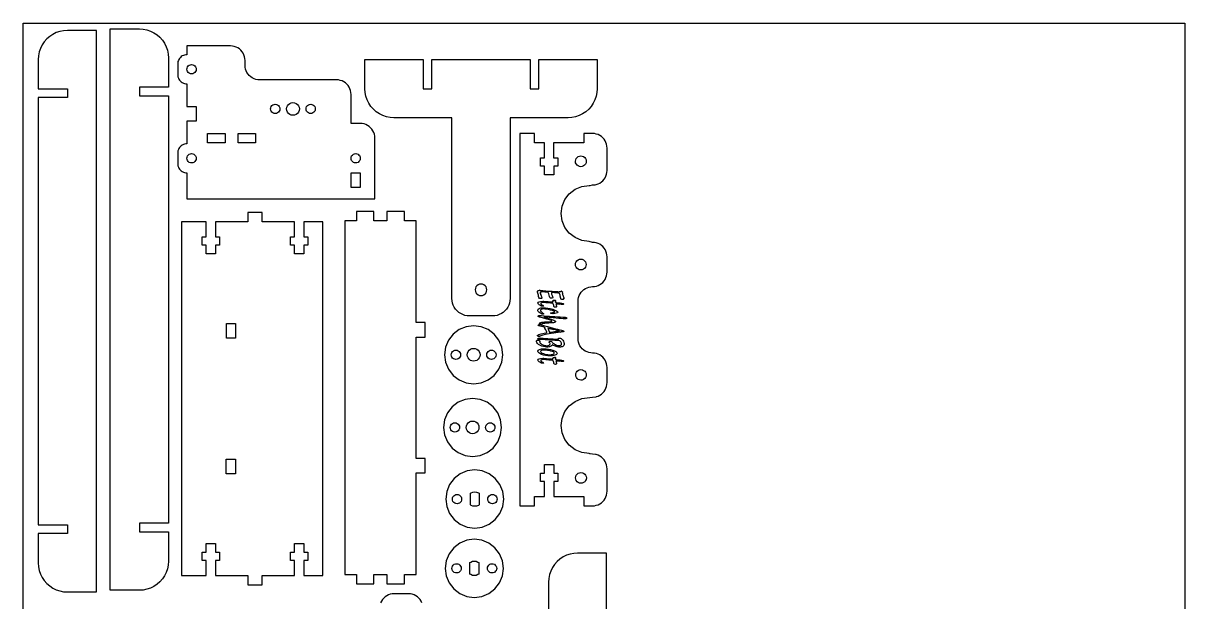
# Model space of a CAD drawing. Extents: x -1 to 112, y 200 to 313.
# Drawn here: x -0.6 to 112.3, y 256.5 to 312.7 of the extents above; entities that cross this region are included whole.
import ezdxf

# ---------------------------------------------------------------- set-up
doc = ezdxf.new("R2010")
doc.units = 0
doc.layers.get('0').update_dxf_attribs({"linetype": 'CONTINUOUS'})

msp = doc.modelspace()

# ---------------------------------------------------------------- linework, layer by layer
at = {"color": 7}
for points in [[(-0.580467, 312.650063), (112.308426, 312.650063), (112.308426, 199.761169), (-0.580467, 199.761169), (-0.580467, 312.650063)], [(49.574314, 286.712253), (49.631005, 286.715193), (49.637682, 286.715193)], [(49.672733, 286.518367), (49.671032, 286.505143)], [(49.686043, 286.408934), (49.732725, 286.267925)], [(49.786096, 286.565371), (49.767768, 286.565371)], [(50.756485, 286.506614), (50.754784, 286.4956)], [(50.901514, 285.596676), (50.886503, 285.673057)], [(51.153267, 285.723731), (51.153267, 285.57244)], [(51.666818, 285.878684), (51.666797, 285.87869)], [(51.710124, 286.617521), (51.726793, 286.617521)], [(51.810185, 286.486785), (51.810185, 286.483845)], [(51.820178, 286.5595), (51.820178, 286.55729)], [(51.96024, 285.946248), (51.961941, 285.935234)], [(49.420954, 284.796888), (49.420954, 284.796887)], [(51.548417, 285.360929), (51.198291, 285.403519)], [(50.016184, 284.116091), (50.016179, 284.113141)], [(50.976541, 282.90208), (50.404657, 283.035011)], [(50.576399, 282.632546), (50.576391, 282.632546)], [(51.711816, 282.677347), (51.641789, 282.667794)], [(51.901873, 282.677352), (51.901886, 282.677347)], [(50.879763, 281.417823), (50.879836, 281.417814)], [(49.432627, 280.802368), (49.432627, 280.802368)], [(50.077868, 280.904453), (50.077868, 280.904453)], [(50.901514, 280.059137), (50.886503, 280.135517)], [(51.153267, 280.186192), (51.153267, 280.034901)], [(51.548417, 279.82339), (51.198291, 279.86598)]]:
    msp.add_lwpolyline(points, close=True, dxfattribs=at)
for points in [[(6.529601, 311.950937), (3.707379, 311.950937), (3.339005, 311.926807), (2.976934, 311.854787), (2.627361, 311.736124), (2.296267, 311.57283), (1.989319, 311.367734), (1.711766, 311.124328), (1.468359, 310.846774), (1.263262, 310.539826), (1.099985, 310.208732), (0.981321, 309.85916), (0.909301, 309.497088), (0.885156, 309.128715), (0.885156, 306.278271), (3.707379, 306.278271), (3.707379, 305.431604), (0.885156, 305.431604), (0.885156, 263.944938), (3.707379, 263.944938), (3.707379, 263.098272), (0.885156, 263.098272), (0.885156, 260.247827), (0.9093, 259.879454), (0.981321, 259.517382), (1.099985, 259.167811), (1.263262, 258.836716), (1.468359, 258.529768), (1.711766, 258.252214), (1.989318, 258.008809), (2.296267, 257.803712), (2.627361, 257.640432), (2.976934, 257.521769), (3.339004, 257.449749), (3.707379, 257.425591), (6.529601, 257.425591), (6.529601, 311.950923)], [(7.882065, 312.11225), (10.704287, 312.11225), (11.072661, 312.08812), (11.434732, 312.0161), (11.784305, 311.897436), (12.115398, 311.73416), (12.422347, 311.529063), (12.6999, 311.285655), (12.943307, 311.008103), (13.148403, 310.701153), (13.311681, 310.370061), (13.430345, 310.020486), (13.502365, 309.658418), (13.526509, 309.290042), (13.526509, 306.439597), (10.704287, 306.439597), (10.704287, 305.592931), (13.526509, 305.592931), (13.526509, 264.106265), (10.704287, 264.106265), (10.704287, 263.259598), (13.526509, 263.259598), (13.526509, 260.409154), (13.502365, 260.04078), (13.430345, 259.678709), (13.311681, 259.329137), (13.148403, 258.998043), (12.943307, 258.691095), (12.6999, 258.413544), (12.422347, 258.170135), (12.115398, 257.965039), (11.784305, 257.801762), (11.434732, 257.683099), (11.072661, 257.611078), (10.704287, 257.58692), (7.882065, 257.58692), (7.882065, 312.112253)], [(15.33333, 295.583559), (33.593106, 295.583559), (33.593106, 301.510228), (33.581027, 301.694415), (33.545018, 301.875449), (33.485684, 302.050235), (33.404045, 302.215784), (33.301497, 302.369256), (33.179794, 302.508034), (33.041017, 302.629736), (32.887545, 302.732284), (32.721996, 302.813923), (32.54721, 302.873257), (32.366176, 302.909266), (32.181989, 302.921345), (31.278878, 302.921345), (31.278878, 305.743567), (31.266799, 305.927754), (31.23079, 306.108791), (31.171456, 306.283577), (31.089817, 306.449123), (30.987269, 306.602598), (30.865566, 306.741373), (30.726789, 306.863078), (30.573317, 306.965626), (30.407768, 307.047265), (30.232982, 307.106596), (30.051948, 307.142605), (29.867761, 307.154684), (22.388872, 307.154684), (22.204683, 307.166763), (22.023648, 307.202775), (21.848862, 307.262106), (21.683316, 307.343745), (21.529841, 307.446293), (21.391064, 307.567999), (21.269361, 307.706773), (21.166813, 307.860248), (21.085174, 308.025794), (21.025843, 308.20058), (20.989831, 308.381617), (20.977752, 308.565804), (20.977752, 309.03147), (20.965673, 309.215657), (20.929664, 309.396691), (20.87033, 309.57148), (20.788692, 309.737026), (20.686144, 309.890501), (20.564441, 310.029275), (20.425663, 310.150981), (20.272191, 310.253529), (20.106643, 310.335168), (19.931857, 310.394499), (19.750822, 310.430511), (19.566636, 310.44259), (15.333302, 310.44259), (15.333302, 309.595923), (15.215421, 309.58819), (15.09956, 309.565133), (14.987696, 309.52716), (14.881747, 309.474909), (14.783522, 309.409278), (14.694707, 309.331388), (14.616816, 309.242573), (14.551186, 309.144348), (14.498935, 309.038399), (14.460962, 308.926535), (14.437904, 308.810671), (14.430172, 308.692792), (14.430172, 307.676792), (14.437904, 307.558914), (14.460962, 307.44305), (14.498935, 307.331186), (14.551186, 307.225237), (14.616816, 307.127012), (14.694707, 307.038197), (14.783522, 306.960306), (14.881747, 306.894676), (14.987696, 306.842428), (15.09956, 306.804455), (15.215421, 306.781397), (15.333302, 306.773664), (15.333302, 304.572331), (16.236413, 304.572331), (16.236413, 303.147109), (15.333302, 303.147109), (15.333302, 300.945775), (15.215421, 300.938043), (15.09956, 300.914985), (14.987696, 300.877012), (14.881747, 300.824764), (14.783522, 300.759133), (14.694707, 300.681243), (14.616816, 300.592425), (14.551186, 300.494203), (14.498935, 300.388251), (14.460962, 300.27639), (14.437904, 300.160526), (14.430172, 300.042647), (14.430172, 299.026647), (14.437904, 298.908766), (14.460962, 298.792902), (14.498935, 298.681041), (14.551186, 298.575089), (14.616816, 298.476867), (14.694707, 298.388049), (14.783522, 298.310158), (14.881747, 298.244528), (14.987696, 298.19228), (15.09956, 298.154307), (15.215421, 298.131249), (15.333302, 298.123516), (15.333302, 295.583516)], [(15.393783, 308.410517), (15.465543, 308.504037), (15.559063, 308.575797), (15.66797, 308.620908), (15.784841, 308.636289), (15.901712, 308.620908), (16.010619, 308.575797), (16.104139, 308.504037), (16.175899, 308.410517), (16.22101, 308.30161), (16.236391, 308.184739), (16.22101, 308.067868), (16.175899, 307.958961), (16.104139, 307.865441), (16.010619, 307.79368), (15.901712, 307.74857), (15.784841, 307.733189), (15.66797, 307.74857), (15.559063, 307.79368), (15.465543, 307.865441), (15.393783, 307.958961), (15.348672, 308.067868), (15.333291, 308.184739), (15.348672, 308.30161), (15.393783, 308.410517)], [(48.682021, 309.115565), (48.682021, 306.293342), (49.528688, 306.293342), (49.528688, 309.115565), (55.201354, 309.115565), (55.201354, 306.293342), (55.177196, 305.924966), (55.105176, 305.562895), (54.986513, 305.213323), (54.823236, 304.882231), (54.618139, 304.575281), (54.374731, 304.297729), (54.09718, 304.054321), (53.790232, 303.849225), (53.459137, 303.685948), (53.109566, 303.567285), (52.747494, 303.495264), (52.379121, 303.471106), (46.734676, 303.471106), (46.734676, 285.916883), (46.720198, 285.695861), (46.676985, 285.478618), (46.605785, 285.268873), (46.507821, 285.07022), (46.384763, 284.88605), (46.238719, 284.719519), (46.072185, 284.573475), (45.888018, 284.450417), (45.689362, 284.352449), (45.479617, 284.28125), (45.262374, 284.238039), (45.041352, 284.223561), (42.783574, 284.223561), (42.562549, 284.238039), (42.345305, 284.28125), (42.135563, 284.352449), (41.936907, 284.450417), (41.752737, 284.573475), (41.586206, 284.719519), (41.440162, 284.88605), (41.317102, 285.07022), (41.219137, 285.268873), (41.147938, 285.478618), (41.104727, 285.695861), (41.090249, 285.916883), (41.090249, 303.471106), (35.445804, 303.471106), (35.077428, 303.495264), (34.71536, 303.567285), (34.365785, 303.685948), (34.034693, 303.849225), (33.727743, 304.054321), (33.450191, 304.297729), (33.206783, 304.575281), (33.001687, 304.882231), (32.83841, 305.213323), (32.719747, 305.562895), (32.647726, 305.924966), (32.623568, 306.293342), (32.623568, 309.115565), (38.296235, 309.115565), (38.296235, 306.293342), (39.142901, 306.293342), (39.142901, 309.115565), (48.682013, 309.115565)], [(26.165324, 304.013108), (26.073446, 303.893372), (25.944857, 303.794702), (25.79511, 303.732675), (25.634413, 303.711508), (25.473713, 303.732675), (25.323968, 303.794702), (25.195377, 303.893372), (25.103499, 304.013108), (25.096698, 304.021969), (25.034671, 304.171717), (25.013504, 304.332414), (25.034671, 304.493111), (25.096698, 304.642858), (25.195368, 304.77145), (25.32396, 304.870121), (25.473707, 304.932147), (25.634404, 304.953314), (25.795102, 304.932147), (25.944849, 304.870121), (26.073438, 304.77145), (26.172108, 304.642858), (26.234138, 304.493111), (26.255305, 304.332414), (26.234138, 304.171717), (26.172108, 304.021969), (26.165307, 304.013108)], [(23.59356, 304.013108), (23.5218, 304.106628), (23.476689, 304.215534), (23.461308, 304.332405), (23.476689, 304.449277), (23.5218, 304.558183), (23.59356, 304.651703), (23.68708, 304.723464), (23.795987, 304.768574), (23.912858, 304.783955), (24.029729, 304.768574), (24.138636, 304.723464), (24.232156, 304.651703), (24.303916, 304.558183), (24.349027, 304.449277), (24.364408, 304.332405), (24.349027, 304.215534), (24.303916, 304.106628), (24.232156, 304.013108), (24.138636, 303.941347), (24.029729, 303.896237), (23.912858, 303.880856), (23.795987, 303.896237), (23.68708, 303.941347), (23.59356, 304.013108)], [(27.675267, 304.651703), (27.747027, 304.558183), (27.792138, 304.449277), (27.807519, 304.332405), (27.792138, 304.215534), (27.747027, 304.106628), (27.675267, 304.013108), (27.581747, 303.941347), (27.47284, 303.896237), (27.355969, 303.880856), (27.239097, 303.896237), (27.13019, 303.941347), (27.036671, 304.013108), (26.96491, 304.106628), (26.9198, 304.215534), (26.904419, 304.332405), (26.9198, 304.449277), (26.96491, 304.558183), (27.036671, 304.651703), (27.13019, 304.723464), (27.239097, 304.768574), (27.355969, 304.783955), (27.47284, 304.768574), (27.581747, 304.723464), (27.675267, 304.651703)], [(19.030397, 301.053026), (17.337063, 301.053026), (17.337063, 301.956137), (19.030397, 301.956137), (19.030397, 301.053026)], [(21.99373, 301.053026), (20.300397, 301.053026), (20.300397, 301.956137), (21.99373, 301.956137), (21.99373, 301.053026)], [(54.742235, 291.373623), (54.409425, 291.470062), (53.708198, 291.562379), (53.054758, 291.833045), (52.493635, 292.263606), (52.063074, 292.824728), (51.792409, 293.478169), (51.700091, 294.179395), (51.792409, 294.880621), (52.063074, 295.534062), (52.493635, 296.095182), (53.054758, 296.525745), (53.708198, 296.796411), (54.409425, 296.888728), (54.531178, 296.888728), (54.751563, 296.943022), (54.935749, 296.955101), (54.990105, 296.96591), (55.116784, 296.991113), (55.291569, 297.050447), (55.457118, 297.132086), (55.610591, 297.234634), (55.749368, 297.356337), (55.87107, 297.495114), (55.973619, 297.648586), (56.055257, 297.814135), (56.114589, 297.988921), (56.1506, 298.169955), (56.162679, 298.354142), (56.162679, 300.53014), (56.1506, 300.714327), (56.114589, 300.895361), (56.055257, 301.070147), (55.973619, 301.235696), (55.87107, 301.389168), (55.749368, 301.527945), (55.610591, 301.649648), (55.457118, 301.752196), (55.291569, 301.833837), (55.116784, 301.893169), (54.935749, 301.929178), (54.751563, 301.941257), (53.904896, 301.941257), (53.904896, 301.038146), (50.941563, 301.038146), (50.941563, 299.57059), (51.393118, 299.57059), (51.393118, 298.780368), (50.998007, 298.780368), (50.998007, 297.933701), (50.094896, 297.933701), (50.094896, 298.780368), (49.699785, 298.780368), (49.699785, 299.57059), (50.094896, 299.57059), (50.094896, 301.038146), (49.107118, 301.038146), (49.107118, 301.941257), (47.696007, 301.941257), (47.696007, 265.791019), (49.107118, 265.791019), (49.107118, 266.69413), (50.094896, 266.69413), (50.094896, 268.161685), (49.699785, 268.161685), (49.699785, 268.951908), (50.094896, 268.951908), (50.094896, 269.798574), (50.998007, 269.798574), (50.998007, 268.951908), (51.393118, 268.951908), (51.393118, 268.161685), (50.998007, 268.161685), (50.998007, 266.69413), (53.904896, 266.69413), (53.904896, 265.791019), (54.751563, 265.791019), (54.935749, 265.803098), (55.116784, 265.839109), (55.291569, 265.898441), (55.457118, 265.980079), (55.610591, 266.082628), (55.749368, 266.204333), (55.87107, 266.343107), (55.973619, 266.496583), (56.055257, 266.662129), (56.114589, 266.836914), (56.1506, 267.017952), (56.162679, 267.202138), (56.162679, 269.395448), (56.1506, 269.579635), (56.114589, 269.760672), (56.055257, 269.935458), (55.973619, 270.101004), (55.87107, 270.254479), (55.749368, 270.393253), (55.610591, 270.514959), (55.457118, 270.617507), (55.291569, 270.699145), (55.116784, 270.758477), (55.051932, 270.771374), (54.751563, 270.806556), (54.522342, 270.833396), (54.487389, 270.837488), (54.43141, 270.859755), (54.409425, 270.870395), (53.708198, 270.962713), (53.054758, 271.233378), (52.493635, 271.663942), (52.063074, 272.225062), (51.792409, 272.878502), (51.700091, 273.579728), (51.792409, 274.280955), (52.063074, 274.934395), (52.493635, 275.495518), (53.054758, 275.926082), (53.708198, 276.196744), (54.751563, 276.339091), (55.116784, 276.387176), (55.13843, 276.395671), (55.291581, 276.446516), (55.45713, 276.528155), (55.610602, 276.630703), (55.749379, 276.752406), (55.871082, 276.891183), (55.97363, 277.044655), (56.055268, 277.210201), (56.1146, 277.384987), (56.150612, 277.566021), (56.162691, 277.750208), (56.162691, 279.217763), (56.150668, 279.401318), (56.114781, 279.581729), (56.055652, 279.755913), (55.974296, 279.920889), (55.872101, 280.073837), (55.750816, 280.212134), (55.612518, 280.333419), (55.459574, 280.435614), (55.294595, 280.516971), (55.120413, 280.576099), (54.94, 280.611984), (54.756448, 280.624006), (54.571626, 280.636114), (54.389968, 280.672249), (54.214578, 280.731787), (54.048462, 280.813705), (53.894459, 280.916606), (53.755205, 281.038729), (53.633082, 281.177983), (53.530181, 281.331986), (53.44826, 281.498105), (53.388723, 281.673492), (53.35259, 281.855153), (53.340483, 282.039974), (53.350078, 283.514018), (53.350214, 285.667726), (53.362293, 285.851913), (53.398301, 286.032947), (53.457633, 286.207733), (53.539274, 286.373282), (53.641823, 286.526754), (53.763525, 286.665531), (53.902302, 286.787234), (54.055775, 286.889782), (54.221324, 286.971421), (54.396109, 287.030755), (54.577144, 287.066764), (54.756471, 287.078843), (54.940022, 287.090866), (55.120436, 287.126753), (55.29462, 287.185879), (55.459596, 287.267238), (55.612541, 287.369433), (55.750841, 287.490715), (55.872123, 287.629016), (55.974319, 287.78196), (56.055678, 287.946936), (56.114803, 288.121121), (56.150691, 288.301534), (56.162713, 288.485086), (56.162713, 289.962569), (56.150634, 290.146648), (56.114645, 290.327578), (56.055347, 290.502265), (55.973757, 290.667715), (55.871268, 290.8211), (55.749636, 290.959795), (55.610941, 291.08143), (55.457553, 291.183919), (55.292103, 291.26551), (55.117419, 291.324808), (54.936486, 291.360796), (54.752407, 291.374428), (54.742275, 291.373581)], [(16.236397, 299.534627), (16.221015, 299.417756), (16.175905, 299.30885), (16.104144, 299.21533), (16.010624, 299.143569), (15.901718, 299.098459), (15.784847, 299.083078), (15.667976, 299.098459), (15.559069, 299.143569), (15.465549, 299.21533), (15.393788, 299.30885), (15.348678, 299.417756), (15.333297, 299.534627), (15.348678, 299.651498), (15.393788, 299.760405), (15.465549, 299.853925), (15.559069, 299.925686), (15.667976, 299.970796), (15.784847, 299.986178), (15.901718, 299.970796), (16.010624, 299.925686), (16.104144, 299.853925), (16.175905, 299.760405), (16.221015, 299.651498), (16.236397, 299.534627)], [(32.166566, 299.651498), (32.181947, 299.534627), (32.166566, 299.417756), (32.121455, 299.30885), (32.049695, 299.21533), (31.956175, 299.143569), (31.847268, 299.098459), (31.730397, 299.083078), (31.613526, 299.098459), (31.504619, 299.143569), (31.411099, 299.21533), (31.339338, 299.30885), (31.294228, 299.417756), (31.278847, 299.534627), (31.294228, 299.651498), (31.339338, 299.760405), (31.411099, 299.853925), (31.504619, 299.925686), (31.613526, 299.970796), (31.730397, 299.986178), (31.847268, 299.970796), (31.956175, 299.925686), (32.049695, 299.853925), (32.121455, 299.760405), (32.166566, 299.651498)], [(53.613022, 298.721279), (53.477894, 298.739595), (53.35211, 298.792252), (53.244239, 298.875672), (53.161636, 298.984166), (53.109927, 299.110342), (53.092627, 299.245606), (53.110943, 299.380731), (53.1636, 299.506517), (53.247019, 299.614388), (53.355514, 299.696992), (53.48169, 299.748701), (53.61695, 299.766001), (53.752078, 299.747685), (53.877865, 299.695028), (53.985733, 299.611608), (54.068337, 299.503114), (54.120045, 299.376935), (54.137346, 299.241674), (54.119029, 299.106546), (54.066372, 298.980763), (53.982953, 298.872892), (53.874458, 298.790288), (53.74828, 298.738579), (53.613019, 298.721279)], [(32.181947, 298.123516), (32.181947, 296.712405), (31.278836, 296.712405), (31.278836, 298.123516), (32.181947, 298.123516)], [(28.52396, 259.022003), (28.52396, 293.368447), (26.698458, 293.368447), (26.698243, 291.90224), (27.093354, 291.902238), (27.093354, 291.112097), (26.698127, 291.112097), (26.698127, 290.26549), (25.794892, 290.265639), (25.795016, 291.112094), (25.399905, 291.112097), (25.400021, 291.902449), (25.795132, 291.902384), (25.795366, 293.368438), (22.653736, 293.368447), (22.653736, 294.271558), (21.251588, 294.271558), (21.251588, 293.368447), (18.109939, 293.368455), (18.109721, 291.902249), (18.504832, 291.902246), (18.504832, 291.112106), (18.109606, 291.112108), (18.109606, 290.265498), (17.20637, 290.265651), (17.206495, 291.112103), (16.811383, 291.112108), (16.811499, 291.902458), (17.20661, 291.902396), (17.206847, 293.368447), (14.807958, 293.368447), (14.807958, 259.022003), (17.206847, 259.022003), (17.20661, 260.488057), (16.811499, 260.487993), (16.811383, 261.278345), (17.206495, 261.27835), (17.20637, 262.124802), (18.109606, 262.124952), (18.109606, 261.278345), (18.504832, 261.278345), (18.504832, 260.488207), (18.109721, 260.488201), (18.109939, 259.022003), (21.251588, 259.022003), (21.251588, 258.118892), (22.653736, 258.118892), (22.653736, 259.022003), (25.795366, 259.022003), (25.795132, 260.488066), (25.400021, 260.488001), (25.399905, 261.278353), (25.795016, 261.278359), (25.794892, 262.124811), (26.698127, 262.12496), (26.698127, 261.278353), (27.093354, 261.278353), (27.093354, 260.488216), (26.698243, 260.48821), (26.698458, 259.022003), (28.52396, 259.022003)], [(37.594357, 259.105736), (37.594357, 268.983514), (38.497468, 268.983514), (38.497468, 270.394625), (37.594357, 270.394625), (37.594357, 282.163291), (38.497468, 282.163291), (38.497468, 283.574403), (37.594357, 283.574403), (37.594357, 293.452179), (36.465468, 293.452179), (36.465468, 294.355291), (34.772134, 294.355291), (34.772134, 293.452179), (33.502134, 293.452179), (33.502134, 294.355291), (31.808801, 294.355291), (31.808801, 293.452179), (30.679912, 293.452179), (30.679912, 259.105736), (31.808801, 259.105736), (31.808801, 258.202625), (33.502134, 258.202625), (33.502134, 259.105736), (34.772134, 259.105736), (34.772134, 258.202625), (36.465468, 258.202625), (36.465468, 259.105736), (37.594357, 259.105736)], [(53.339029, 288.769382), (53.231161, 288.852802), (53.148557, 288.961296), (53.096849, 289.087475), (53.079548, 289.222736), (53.097865, 289.357863), (53.150522, 289.483646), (53.233941, 289.591517), (53.342436, 289.674121), (53.468614, 289.72583), (53.603875, 289.74313), (53.739003, 289.724814), (53.864787, 289.672157), (53.972658, 289.588737), (54.055261, 289.480243), (54.10697, 289.354064), (54.12427, 289.218804), (54.105954, 289.083676), (54.053297, 288.957893), (53.96988, 288.850022), (53.861383, 288.767418), (53.735207, 288.715709), (53.599946, 288.698409), (53.464818, 288.716725), (53.339032, 288.769382)], [(43.367243, 286.909654), (43.348024, 286.763564), (43.367243, 286.617477), (43.423634, 286.481342), (43.513333, 286.364443), (43.630235, 286.274741), (43.766367, 286.218353), (43.912457, 286.199134), (44.058544, 286.218353), (44.194679, 286.274741), (44.311578, 286.364443), (44.40128, 286.481342), (44.457668, 286.617477), (44.476887, 286.763564), (44.457668, 286.909654), (44.40128, 287.045786), (44.311578, 287.162688), (44.194679, 287.252387), (44.058544, 287.308775), (43.912457, 287.328023), (43.766367, 287.308775), (43.630235, 287.252387), (43.513333, 287.162688), (43.423634, 287.045786), (43.367243, 286.909654)], [(19.185174, 283.490676), (20.057292, 283.490676), (20.057292, 282.079562), (19.185174, 282.079562), (19.185174, 283.490676)], [(40.751218, 279.043212), (41.199723, 278.458713), (41.784225, 278.010208), (42.464891, 277.728268), (43.195336, 277.632101), (43.925781, 277.728268), (44.606447, 278.010208), (45.190946, 278.458713), (45.639451, 279.043212), (45.921394, 279.723878), (46.017558, 280.454323), (45.921394, 281.184768), (45.639451, 281.865434), (45.190946, 282.449936), (44.606447, 282.898441), (43.925781, 283.180381), (43.195336, 283.276545), (42.464891, 283.180381), (41.784225, 282.898441), (41.199723, 282.449936), (40.751218, 281.865434), (40.469278, 281.184768), (40.373114, 280.454323), (40.469278, 279.723878), (40.751218, 279.043212)], [(41.864839, 280.680101), (41.909949, 280.571194), (41.92533, 280.454323), (41.909949, 280.337452), (41.864839, 280.228545), (41.793078, 280.135025), (41.699558, 280.063265), (41.590651, 280.018154), (41.47378, 280.002773), (41.356909, 280.018154), (41.248003, 280.063265), (41.154483, 280.135025), (41.082722, 280.228545), (41.037612, 280.337452), (41.02223, 280.454323), (41.037612, 280.571194), (41.082722, 280.680101), (41.154483, 280.773621), (41.248003, 280.845381), (41.356909, 280.890492), (41.47378, 280.905873), (41.590651, 280.890492), (41.699558, 280.845381), (41.793078, 280.773621), (41.864839, 280.680101)], [(43.195336, 281.075212), (43.356033, 281.054045), (43.50578, 280.992018), (43.634369, 280.893348), (43.73304, 280.764756), (43.795067, 280.615012), (43.816233, 280.454312), (43.795067, 280.293614), (43.73304, 280.143867), (43.634369, 280.015278), (43.50578, 279.916608), (43.356033, 279.854581), (43.195336, 279.833414), (43.034639, 279.854581), (42.884892, 279.916608), (42.7563, 280.015278), (42.657629, 280.143867), (42.595602, 280.293614), (42.574436, 280.454312), (42.595602, 280.615012), (42.657629, 280.764756), (42.7563, 280.893348), (42.884892, 280.992018), (43.034639, 281.054045), (43.195336, 281.075212)], [(45.033763, 280.018154), (44.916892, 280.002773), (44.80002, 280.018154), (44.691114, 280.063265), (44.597594, 280.135025), (44.525833, 280.228545), (44.480723, 280.337452), (44.465342, 280.454323), (44.480723, 280.571194), (44.525833, 280.680101), (44.597594, 280.773621), (44.691114, 280.845381), (44.80002, 280.890492), (44.916892, 280.905873), (45.033763, 280.890492), (45.142669, 280.845381), (45.236189, 280.773621), (45.30795, 280.680101), (45.35306, 280.571194), (45.368441, 280.454323), (45.35306, 280.337452), (45.30795, 280.228545), (45.236189, 280.135025), (45.142669, 280.063265), (45.033763, 280.018154)], [(53.367858, 278.059385), (53.262189, 278.141103), (53.181267, 278.247385), (53.130614, 278.37099), (53.11368, 278.503493), (53.131601, 278.635866), (53.183186, 278.759087), (53.264903, 278.864757), (53.371186, 278.945679), (53.494793, 278.996332), (53.627297, 279.013265), (53.759667, 278.995344), (53.882888, 278.94376), (53.988558, 278.862042), (54.06948, 278.75576), (54.120133, 278.632152), (54.137066, 278.499649), (54.119145, 278.367278), (54.06756, 278.244057), (53.985843, 278.138385), (53.879561, 278.057466), (53.755956, 278.006813), (53.623453, 277.989879), (53.491079, 278.007829), (53.367858, 278.059413)], [(40.646564, 271.986939), (41.095069, 271.40244), (41.679571, 270.953936), (42.360238, 270.671996), (43.090682, 270.575828), (43.821127, 270.671996), (44.501793, 270.953936), (45.086293, 271.40244), (45.534797, 271.986939), (45.81674, 272.667606), (45.912905, 273.398051), (45.81674, 274.128495), (45.534797, 274.809162), (45.086293, 275.393664), (44.501793, 275.842168), (43.821127, 276.124108), (43.090682, 276.220273), (42.360238, 276.124108), (41.679571, 275.842168), (41.095069, 275.393664), (40.646564, 274.809162), (40.364624, 274.128495), (40.26846, 273.398051), (40.364624, 272.667606), (40.646564, 271.986939)], [(41.760185, 273.623828), (41.805296, 273.514922), (41.820677, 273.398051), (41.805296, 273.28118), (41.760185, 273.172273), (41.688425, 273.078753), (41.594905, 273.006992), (41.485998, 272.961882), (41.369127, 272.946501), (41.252256, 272.961882), (41.143349, 273.006992), (41.049829, 273.078753), (40.978068, 273.172273), (40.932958, 273.28118), (40.917577, 273.398051), (40.932958, 273.514922), (40.978068, 273.623828), (41.049829, 273.717348), (41.143349, 273.789109), (41.252256, 273.834219), (41.369127, 273.8496), (41.485998, 273.834219), (41.594905, 273.789109), (41.688425, 273.717348), (41.760185, 273.623828)], [(43.090682, 274.018939), (43.25138, 273.997773), (43.401127, 273.935746), (43.529716, 273.837075), (43.628386, 273.708484), (43.690413, 273.558739), (43.71158, 273.398039), (43.690413, 273.237342), (43.628386, 273.087595), (43.529716, 272.959006), (43.401127, 272.860335), (43.25138, 272.798309), (43.090682, 272.777142), (42.929985, 272.798309), (42.780238, 272.860335), (42.651646, 272.959006), (42.552976, 273.087595), (42.490949, 273.237342), (42.469782, 273.398039), (42.490949, 273.558739), (42.552976, 273.708484), (42.651646, 273.837075), (42.780238, 273.935746), (42.929985, 273.997773), (43.090682, 274.018939)], [(44.929109, 272.961882), (44.812238, 272.946501), (44.695367, 272.961882), (44.58646, 273.006992), (44.49294, 273.078753), (44.421179, 273.172273), (44.376069, 273.28118), (44.360688, 273.398051), (44.376069, 273.514922), (44.421179, 273.623828), (44.49294, 273.717348), (44.58646, 273.789109), (44.695367, 273.834219), (44.812238, 273.8496), (44.929109, 273.834219), (45.038016, 273.789109), (45.131536, 273.717348), (45.203296, 273.623828), (45.248407, 273.514922), (45.263788, 273.398051), (45.248407, 273.28118), (45.203296, 273.172273), (45.131536, 273.078753), (45.038016, 273.006992), (44.929109, 272.961882)], [(19.154181, 270.310889), (20.057292, 270.310889), (20.057292, 268.899775), (19.154181, 268.899775), (19.154181, 270.310889)], [(40.856275, 265.035307), (41.30478, 264.450805), (41.889282, 264.002303), (42.569948, 263.72036), (43.300393, 263.624195), (44.030838, 263.72036), (44.711504, 264.002303), (45.296003, 264.450805), (45.744508, 265.035307), (46.026448, 265.715973), (46.122615, 266.446418), (46.026448, 267.176862), (45.744508, 267.857529), (45.296003, 268.442031), (44.711504, 268.890533), (44.030838, 269.172476), (43.300393, 269.26864), (42.569948, 269.172476), (41.889282, 268.890533), (41.30478, 268.442031), (40.856275, 267.857529), (40.574335, 267.176862), (40.478171, 266.446418), (40.574335, 265.715973), (40.856275, 265.035307)], [(53.120584, 268.632748), (53.173241, 268.758535), (53.25666, 268.866403), (53.365154, 268.949006), (53.491333, 269.000718), (53.626594, 269.018018), (53.761722, 268.999702), (53.887505, 268.947045), (53.995376, 268.863626), (54.07798, 268.755131), (54.129689, 268.628952), (54.146989, 268.493692), (54.128673, 268.358564), (54.076016, 268.23278), (53.992599, 268.124909), (53.884105, 268.042305), (53.757926, 267.990597), (53.622665, 267.973296), (53.487537, 267.991613), (53.361754, 268.04427), (53.253883, 268.127689), (53.171279, 268.236184), (53.11957, 268.362359), (53.10227, 268.497623), (53.120586, 268.632748)], [(41.969896, 266.672195), (42.015006, 266.563289), (42.030388, 266.446418), (42.015006, 266.329547), (41.969896, 266.22064), (41.898135, 266.12712), (41.804615, 266.055359), (41.695709, 266.010249), (41.578838, 265.994868), (41.461967, 266.010249), (41.35306, 266.055359), (41.25954, 266.12712), (41.187779, 266.22064), (41.142669, 266.329547), (41.127288, 266.446418), (41.142669, 266.563289), (41.187779, 266.672195), (41.25954, 266.765715), (41.35306, 266.837476), (41.461967, 266.882586), (41.578838, 266.897968), (41.695709, 266.882586), (41.804615, 266.837476), (41.898135, 266.765715), (41.969896, 266.672195)], [(43.653171, 267.057446), (43.723727, 267.003307), (43.723727, 265.889528), (43.653171, 265.83539), (43.483002, 265.764905), (43.300393, 265.740859), (43.117781, 265.764905), (42.947615, 265.83539), (42.87706, 265.889528), (42.87706, 266.446418), (42.87706, 267.003307), (42.947615, 267.057446), (43.117781, 267.127931), (43.300393, 267.151976), (43.483002, 267.127931), (43.653171, 267.057446)], [(45.13882, 266.010249), (45.021949, 265.994868), (44.905078, 266.010249), (44.796171, 266.055359), (44.702648, 266.12712), (44.630888, 266.22064), (44.585777, 266.329547), (44.570396, 266.446418), (44.585777, 266.563289), (44.630888, 266.672195), (44.702648, 266.765715), (44.796171, 266.837476), (44.905078, 266.882586), (45.021949, 266.897968), (45.13882, 266.882586), (45.247727, 266.837476), (45.341246, 266.765715), (45.413007, 266.672195), (45.458118, 266.563289), (45.473499, 266.446418), (45.458118, 266.329547), (45.413007, 266.22064), (45.341246, 266.12712), (45.247727, 266.055359), (45.13882, 266.010249)], [(40.816067, 258.305879), (41.264572, 257.721377), (41.849071, 257.272875), (42.529737, 256.990932), (43.260182, 256.894767), (43.990627, 256.990932), (44.671296, 257.272875), (45.255798, 257.721377), (45.704303, 258.305879), (45.986243, 258.986545), (46.082407, 259.71699), (45.986243, 260.447434), (45.704303, 261.128101), (45.255798, 261.712603), (44.671296, 262.161107), (43.990627, 262.443047), (43.260182, 262.539212), (42.529737, 262.443047), (41.849071, 262.161107), (41.264572, 261.712603), (40.816067, 261.128101), (40.534127, 260.447434), (40.43796, 259.71699), (40.534127, 258.986545), (40.816067, 258.305879)], [(56.115314, 255.5263), (56.115314, 261.198967), (53.293092, 261.198967), (52.924718, 261.174809), (52.562647, 261.102788), (52.213073, 260.984125), (51.881981, 260.820848), (51.57503, 260.615749), (51.297479, 260.372344), (51.054071, 260.094792), (50.848974, 259.787842), (50.685697, 259.45675), (50.567034, 259.107175), (50.495014, 258.745104), (50.470856, 258.37673), (50.470856, 252.732286)], [(41.929685, 259.942767), (41.974795, 259.833861), (41.990177, 259.71699), (41.974795, 259.600119), (41.929685, 259.491212), (41.857924, 259.397692), (41.764404, 259.325931), (41.655498, 259.280821), (41.538627, 259.26544), (41.421756, 259.280821), (41.312849, 259.325931), (41.219329, 259.397692), (41.147568, 259.491212), (41.102458, 259.600119), (41.087077, 259.71699), (41.102458, 259.833861), (41.147568, 259.942767), (41.219329, 260.036287), (41.312849, 260.108048), (41.421756, 260.153158), (41.538627, 260.16854), (41.655498, 260.153158), (41.764404, 260.108048), (41.857924, 260.036287), (41.929685, 259.942767)], [(43.61296, 260.328021), (43.683515, 260.273882), (43.683515, 259.1601), (43.61296, 259.105962), (43.442794, 259.035477), (43.260182, 259.011431), (43.077573, 259.035477), (42.907404, 259.105962), (42.836849, 259.1601), (42.836849, 259.71699), (42.836849, 260.273882), (42.907404, 260.328021), (43.077573, 260.398506), (43.260182, 260.422551), (43.442794, 260.398506), (43.61296, 260.328021)], [(45.098612, 259.280821), (44.981741, 259.26544), (44.864869, 259.280821), (44.755963, 259.325931), (44.662443, 259.397692), (44.590682, 259.491212), (44.545569, 259.600119), (44.530188, 259.71699), (44.545569, 259.833861), (44.590682, 259.942767), (44.662443, 260.036287), (44.755963, 260.108048), (44.864869, 260.153158), (44.981741, 260.16854), (45.098612, 260.153158), (45.207518, 260.108048), (45.301038, 260.036287), (45.372799, 259.942767), (45.417909, 259.833861), (45.43329, 259.71699), (45.417909, 259.600119), (45.372799, 259.491212), (45.301038, 259.397692), (45.207518, 259.325931), (45.098612, 259.280821)], [(38.171433, 256.37674), (38.089795, 256.542286), (37.987247, 256.695761), (37.865541, 256.834538), (37.726767, 256.956241), (37.573291, 257.058789), (37.407746, 257.140428), (37.232957, 257.199759), (37.051923, 257.235771), (36.867736, 257.24785), (35.456625, 257.24785), (35.272438, 257.235771), (35.091401, 257.199759), (34.916615, 257.140428), (34.751069, 257.058789), (34.597594, 256.956241), (34.45882, 256.834538), (34.337114, 256.695761), (34.234566, 256.542286), (34.152927, 256.37674)]]:
    msp.add_lwpolyline(points, dxfattribs=at)
for points in [[(49.392596, 286.578589), (49.3926, 286.635874), (49.402886, 286.671738), (49.423425, 286.686181)], [(49.429293, 286.434642), (49.404842, 286.507595), (49.392638, 286.555576), (49.392596, 286.578589)], [(49.423425, 286.686181), (49.444006, 286.700623), (49.494285, 286.709316), (49.574314, 286.712253)], [(49.507659, 286.115903), (49.502088, 286.18396), (49.475979, 286.290207), (49.429293, 286.434642)], [(49.439303, 285.474028), (49.439303, 285.592514), (49.597697, 285.651758), (49.914481, 285.651758)], [(49.591021, 285.92275), (49.541005, 285.972692), (49.513217, 286.037076), (49.507659, 286.115903)], [(49.676054, 285.909526), (49.634935, 285.909528), (49.606584, 285.913928), (49.591021, 285.92275)], [(49.637682, 286.715193), (49.655456, 286.715193), (49.691592, 286.710792), (49.746056, 286.701969)], [(49.671032, 286.505143), (49.667631, 286.478214), (49.672733, 286.446145), (49.686043, 286.408934)], [(49.767768, 286.565371), (49.71219, 286.562917), (49.680515, 286.547258), (49.672733, 286.518367)], [(49.800268, 285.934864), (49.774159, 285.917968), (49.732742, 285.909528), (49.676054, 285.909526)], [(49.732725, 286.267925), (49.749394, 286.215536), (49.768827, 286.162414), (49.791079, 286.108555)], [(49.746056, 286.701969), (49.824974, 286.689738), (49.97503, 286.675409), (50.196226, 286.659006)], [(50.116219, 286.547745), (49.943933, 286.559489), (49.833891, 286.565371), (49.786096, 286.565371)], [(49.791079, 286.108555), (49.823312, 286.041478), (49.839432, 285.998882), (49.839432, 285.980765)], [(49.839432, 285.980765), (49.839432, 285.967054), (49.826378, 285.951757), (49.800268, 285.934864)], [(49.914481, 285.651758), (50.02897, 285.651758), (50.206257, 285.639526), (50.446347, 285.615036)], [(50.422168, 286.514329), (50.390489, 286.524856), (50.288506, 286.535995), (50.116219, 286.547745)], [(50.196226, 286.659006), (50.417418, 286.642598), (50.592486, 286.631955), (50.721424, 286.627059)], [(50.529709, 286.260586), (50.489695, 286.419221), (50.453848, 286.503802), (50.422168, 286.514329)], [(50.446347, 285.615036), (50.685327, 285.591045), (50.828714, 285.57905), (50.87651, 285.57905)], [(50.608904, 286.00464), (50.588323, 286.045524), (50.561942, 286.130839), (50.529709, 286.260586)], [(50.77647, 285.943315), (50.685322, 285.943317), (50.629468, 285.963758), (50.608904, 286.00464)], [(50.721424, 286.627059), (50.765882, 286.624605), (50.819793, 286.62069), (50.883148, 286.615315)], [(50.754784, 286.4956), (50.751382, 286.472589), (50.758611, 286.426077), (50.77647, 286.356061)], [(51.193316, 286.470626), (50.974343, 286.494619), (50.828736, 286.506614), (50.756485, 286.506614)], [(50.77647, 286.356061), (50.794245, 286.286047), (50.81202, 286.233658), (50.82982, 286.198894)], [(50.888179, 286.035119), (50.888174, 285.973917), (50.850928, 285.943317), (50.77647, 285.943315)], [(50.82982, 286.198894), (50.868728, 286.127411), (50.888174, 286.07282), (50.888179, 286.035119)], [(50.883148, 286.615315), (51.148802, 286.593772), (51.358883, 286.583), (51.513387, 286.583)], [(50.886503, 285.673057), (50.886499, 285.735726), (50.943186, 285.767061), (51.056566, 285.767061)], [(51.056566, 285.767061), (51.121031, 285.767061), (51.153267, 285.75262), (51.153267, 285.723731)], [(51.395062, 286.455211), (51.333922, 286.457664), (51.266676, 286.462797), (51.193316, 286.470626)], [(51.553452, 286.41445), (51.527895, 286.438686), (51.475086, 286.452274), (51.395062, 286.455211)], [(51.513387, 286.583), (51.521168, 286.583), (51.541707, 286.587889), (51.575075, 286.597685)], [(51.596804, 286.237822), (51.593402, 286.33134), (51.579029, 286.390215), (51.553452, 286.41445)], [(51.575075, 286.597685), (51.581751, 286.600139), (51.587321, 286.601843), (51.591744, 286.602817)], [(51.591744, 286.602817), (51.6173, 286.606245), (51.638426, 286.609429), (51.655103, 286.61237)], [(51.611815, 286.112972), (51.602927, 286.134025), (51.59791, 286.175641), (51.596804, 286.237822)], [(51.625167, 286.066703), (51.623041, 286.080901), (51.618491, 286.096325), (51.611815, 286.112972)], [(51.651829, 285.996198), (51.637371, 286.022638), (51.628484, 286.04614), (51.625167, 286.066703)], [(51.668498, 285.918716), (51.670624, 285.943933), (51.665096, 285.969759), (51.651829, 285.996198)], [(51.655103, 286.61237), (51.670667, 286.615798), (51.688994, 286.617521), (51.710124, 286.617521)], [(51.666797, 285.87869), (51.665521, 285.880188), (51.666372, 285.893506), (51.668498, 285.918716)], [(51.713504, 285.848574), (51.684589, 285.861311), (51.669042, 285.871342), (51.666818, 285.878684)], [(51.803538, 285.829478), (51.772412, 285.82948), (51.742403, 285.835847), (51.713504, 285.848574)], [(51.726793, 286.617521), (51.751244, 286.617521), (51.772918, 286.610909), (51.791815, 286.597691)], [(51.791815, 286.597691), (51.810695, 286.584467), (51.820135, 286.571741), (51.820178, 286.5595)], [(51.936087, 285.856286), (51.913295, 285.841844), (51.869118, 285.832908), (51.803538, 285.829478)], [(51.820178, 286.55729), (51.820174, 286.536727), (51.816776, 286.513226), (51.810185, 286.486785)], [(51.810185, 286.483845), (51.810185, 286.472587), (51.820731, 286.418236), (51.841865, 286.320804)], [(51.841865, 286.320804), (51.862998, 286.223369), (51.899662, 286.107086), (51.951906, 285.971952)], [(51.961941, 285.935234), (51.967512, 285.897046), (51.958965, 285.870729), (51.936087, 285.856286)], [(51.951906, 285.971952), (51.957476, 285.957755), (51.96024, 285.949187), (51.96024, 285.946248)], [(49.420954, 284.796887), (49.420954, 284.87033), (49.46875, 284.926757), (49.564342, 284.966172)], [(49.613528, 284.539107), (49.485147, 284.626748), (49.420954, 284.712676), (49.420954, 284.796888)], [(49.63021, 285.265819), (49.502939, 285.333631), (49.439303, 285.403034), (49.439303, 285.474028)], [(49.564342, 284.966172), (49.659934, 285.005586), (49.793873, 285.025293), (49.966159, 285.025293)], [(49.932813, 284.407646), (49.848337, 284.407646), (49.74191, 284.451467), (49.613528, 284.539107)], [(49.94116, 285.164101), (49.861127, 285.164103), (49.757478, 285.198008), (49.63021, 285.265819)], [(49.969493, 284.904115), (49.780534, 284.904115), (49.686056, 284.856867), (49.686056, 284.762371)], [(49.686056, 284.762371), (49.686056, 284.690398), (49.76275, 284.605695), (49.91614, 284.508261)], [(49.775265, 285.501935), (49.734698, 285.487737), (49.714406, 285.466438), (49.714406, 285.43804)], [(49.714406, 285.43804), (49.714406, 285.395935), (49.7861, 285.337426), (49.929488, 285.262513)], [(50.019522, 285.523234), (49.897251, 285.523234), (49.815832, 285.516135), (49.775265, 285.501935)], [(49.91614, 284.508261), (49.970603, 284.473989), (49.997839, 284.448773), (49.997839, 284.432616)], [(49.929488, 285.262513), (49.988399, 285.233627), (50.017855, 285.21135), (50.017855, 285.195682)], [(50.017855, 285.195682), (50.017855, 285.17463), (49.992298, 285.164103), (49.94116, 285.164101)], [(49.966159, 285.025293), (50.256269, 285.025293), (50.562218, 284.974618), (50.884003, 284.873267)], [(50.664754, 284.799827), (50.390208, 284.869353), (50.158453, 284.904115), (49.969493, 284.904115)], [(50.512207, 285.485778), (50.259335, 285.51075), (50.095106, 285.523234), (50.019522, 285.523234)], [(50.909023, 285.441346), (50.897329, 285.445992), (50.765079, 285.460808), (50.512207, 285.485778)], [(51.076577, 284.619159), (51.076577, 284.670079), (50.9393, 284.730302), (50.664754, 284.799827)], [(50.671426, 284.501653), (50.671421, 284.53005), (50.736448, 284.550124), (50.866496, 284.561874)], [(50.742286, 284.463829), (50.695043, 284.476323), (50.671421, 284.488923), (50.671426, 284.501653)], [(50.866496, 284.561874), (51.00655, 284.575098), (51.076577, 284.594189), (51.076577, 284.619159)], [(50.87651, 285.57905), (50.893179, 285.57905), (50.901514, 285.584932), (50.901514, 285.596676)], [(50.884003, 284.873267), (51.205792, 284.771916), (51.366686, 284.677666), (51.366686, 284.590515)], [(50.953205, 285.34477), (50.93543, 285.404503), (50.920675, 285.436696), (50.909023, 285.441346)], [(51.220798, 284.488063), (51.123539, 284.459422), (51.020442, 284.4451), (50.911515, 284.445098)], [(50.994877, 285.148678), (50.984884, 285.219674), (50.970979, 285.285037), (50.953205, 285.34477)], [(51.141599, 285.065689), (51.051561, 285.065689), (51.002655, 285.093353), (50.994877, 285.148678)], [(51.223294, 285.080374), (51.207731, 285.070578), (51.180499, 285.065689), (51.141599, 285.065689)], [(51.153267, 285.57244), (51.153267, 285.562157), (51.163813, 285.5531), (51.184947, 285.545267)], [(51.184947, 285.545267), (51.206081, 285.537438), (51.276924, 285.525927), (51.397528, 285.510748)], [(51.198291, 285.403519), (51.207178, 285.35309), (51.217724, 285.305596), (51.22997, 285.261041)], [(51.366686, 284.590515), (51.366686, 284.550857), (51.318057, 284.516707), (51.220798, 284.488063)], [(51.246639, 285.150879), (51.246639, 285.113669), (51.238858, 285.090167), (51.223294, 285.080374)], [(51.22997, 285.261041), (51.241069, 285.216977), (51.246639, 285.180257), (51.246639, 285.150879)], [(51.397528, 285.510748), (51.518128, 285.495576), (51.637337, 285.482107), (51.75516, 285.470355)], [(51.78684, 285.334489), (51.771276, 285.334491), (51.691801, 285.343311), (51.548417, 285.360929)], [(51.75516, 285.470355), (51.871869, 285.458611), (51.930223, 285.435594), (51.930227, 285.40132)], [(51.880208, 285.352114), (51.846869, 285.34037), (51.815738, 285.334489), (51.78684, 285.334489)], [(51.930227, 285.40132), (51.930223, 285.380267), (51.913558, 285.363864), (51.880208, 285.352114)], [(49.44762, 283.319971), (49.44762, 283.333195), (49.46514, 283.349103), (49.500136, 283.367708)], [(49.45095, 284.19613), (49.45095, 284.217674), (49.465408, 284.235788), (49.494298, 284.250477)], [(49.535146, 284.135908), (49.479015, 284.157941), (49.45095, 284.178015), (49.45095, 284.19613)], [(49.494298, 284.250477), (49.523214, 284.265162), (49.558767, 284.27251), (49.601005, 284.27251)], [(49.500136, 283.367708), (49.535133, 283.386308), (49.570997, 283.395617), (49.607677, 283.395617)], [(49.892782, 284.033089), (49.71049, 284.079603), (49.59128, 284.113875), (49.535146, 284.135908)], [(49.589333, 283.491821), (49.589333, 283.530011), (49.637962, 283.563794), (49.735221, 283.59317)], [(49.62603, 283.444818), (49.601579, 283.459503), (49.589333, 283.475175), (49.589333, 283.491821)], [(49.601005, 284.27251), (49.632132, 284.27251), (49.692149, 284.268596), (49.781074, 284.260766)], [(49.607677, 283.395617), (49.643269, 283.395617), (49.69132, 283.386795), (49.751899, 283.369177)], [(49.706063, 283.422785), (49.677147, 283.422785), (49.650485, 283.430127), (49.62603, 283.444818)], [(49.856118, 283.455833), (49.788315, 283.433802), (49.738295, 283.422785), (49.706063, 283.422785)], [(49.735221, 283.59317), (49.83248, 283.622547), (50.00338, 283.641398), (50.247913, 283.64972)], [(49.751899, 283.369177), (49.812477, 283.351551), (49.934467, 283.315565), (50.117869, 283.261218)], [(49.781074, 284.260766), (50.486893, 284.200544), (51.184934, 284.153052), (51.875194, 284.11829)], [(50.499692, 283.538822), (50.202915, 283.526591), (49.988391, 283.49892), (49.856118, 283.455833)], [(50.808125, 283.722428), (50.808125, 283.773838), (50.503009, 283.877392), (49.892782, 284.033089)], [(49.997839, 284.432616), (49.997839, 284.415964), (49.976152, 284.407646), (49.932813, 284.407646)], [(50.016179, 284.113141), (50.779796, 283.931005), (51.161606, 283.780937), (51.16161, 283.66294)], [(50.036169, 284.124164), (50.022817, 284.124166), (50.016184, 284.121466), (50.016184, 284.116091)], [(50.54136, 284.088178), (50.269034, 284.112168), (50.100639, 284.124166), (50.036169, 284.124164)], [(50.247913, 283.64972), (50.479111, 283.658037), (50.63028, 283.666859), (50.701417, 283.676161)], [(51.039897, 283.58656), (50.958754, 283.566977), (50.778686, 283.551065), (50.499692, 283.538822)], [(51.214947, 284.019876), (51.038213, 284.04142), (50.813682, 284.064187), (50.54136, 284.088178)], [(50.701417, 283.676161), (50.772554, 283.68547), (50.808125, 283.700885), (50.808125, 283.722428)], [(50.911515, 284.445098), (50.845932, 284.4451), (50.789525, 284.451336), (50.742286, 284.463829)], [(51.16161, 283.66294), (51.161606, 283.631606), (51.121043, 283.606147), (51.039897, 283.58656)], [(52.056929, 283.953778), (51.852406, 283.953778), (51.571745, 283.975812), (51.214947, 284.019876)], [(51.875194, 284.11829), (52.036365, 284.11046), (52.143625, 284.097849), (52.196983, 284.080466)], [(52.218657, 283.979483), (52.179749, 283.962344), (52.125842, 283.953778), (52.056929, 283.953778)], [(52.196983, 284.080466), (52.250333, 284.063084), (52.277007, 284.048519), (52.277012, 284.036769)], [(52.277012, 284.036769), (52.277007, 284.015716), (52.257578, 283.99662), (52.218657, 283.979483)], [(49.375939, 282.314539), (49.375939, 282.377211), (49.599913, 282.453101), (50.047855, 282.542209)], [(49.426788, 282.262761), (49.392898, 282.277203), (49.375939, 282.294465), (49.375939, 282.314539)], [(49.551003, 282.241097), (49.502097, 282.241097), (49.460692, 282.248327), (49.426788, 282.262761)], [(49.51681, 283.268929), (49.470681, 283.284345), (49.44762, 283.301365), (49.44762, 283.319971)], [(49.944473, 283.157664), (49.705493, 283.216417), (49.562939, 283.253506), (49.51681, 283.268929)], [(49.62353, 282.250275), (49.602949, 282.24415), (49.578791, 282.241097), (49.551003, 282.241097)], [(49.736071, 282.296175), (49.681608, 282.271696), (49.644094, 282.256397), (49.62353, 282.250275)], [(50.185408, 282.425802), (49.972551, 282.378556), (49.822772, 282.335347), (49.736071, 282.296175)], [(50.161221, 283.087894), (50.161221, 283.098664), (50.08897, 283.121922), (49.944473, 283.157664)], [(50.047855, 282.542209), (50.224589, 282.577951), (50.312956, 282.599496), (50.312956, 282.606838)], [(50.112873, 283.040881), (50.112873, 283.053112), (50.126778, 283.065853), (50.154545, 283.079071)], [(50.151228, 282.971112), (50.125672, 283.007832), (50.112873, 283.03109), (50.112873, 283.040881)], [(50.117869, 283.261218), (50.443549, 283.164274), (50.749217, 283.082508), (51.034883, 283.01592)], [(50.264603, 282.758496), (50.232371, 282.8361), (50.194576, 282.906972), (50.151228, 282.971112)], [(50.154545, 283.079071), (50.15901, 283.081525), (50.161221, 283.084466), (50.161221, 283.087894)], [(50.953196, 282.562038), (50.654195, 282.518462), (50.398266, 282.473051), (50.185408, 282.425802)], [(50.312956, 282.606838), (50.312956, 282.63034), (50.29684, 282.680892), (50.264603, 282.758496)], [(50.404657, 283.035011), (50.422432, 283.024727), (50.43689, 282.997555), (50.448005, 282.953488)], [(50.448005, 282.953488), (50.455787, 282.919705), (50.46578, 282.89033), (50.478027, 282.865358)], [(50.478027, 282.865358), (50.539162, 282.731694), (50.571952, 282.65409), (50.576399, 282.632546)], [(50.576391, 282.632546), (50.665311, 282.649685), (50.828149, 282.674899), (51.064904, 282.708193)], [(51.318333, 282.620056), (51.204958, 282.600471), (51.083245, 282.581132), (50.953196, 282.562038)], [(51.52508, 282.777227), (51.396138, 282.804156), (51.213293, 282.845775), (50.976541, 282.90208)], [(51.034883, 283.01592), (51.489497, 282.910655), (51.757652, 282.843821), (51.839351, 282.815423)], [(51.064904, 282.708193), (51.317223, 282.744424), (51.470613, 282.767436), (51.52508, 282.777227)], [(51.641789, 282.667794), (51.510627, 282.651629), (51.40281, 282.635725), (51.318333, 282.620056)], [(51.820191, 282.670735), (51.77239, 282.670737), (51.736267, 282.672945), (51.711816, 282.677347)], [(51.901886, 282.677347), (51.894104, 282.672945), (51.866889, 282.670735), (51.820191, 282.670735)], [(51.839351, 282.815423), (51.921047, 282.787027), (51.961894, 282.765239), (51.961899, 282.75006)], [(51.961899, 282.75006), (51.961894, 282.717745), (51.94187, 282.693509), (51.901873, 282.677352)], [(49.307596, 281.753448), (49.307596, 281.790168), (49.31844, 281.818933), (49.340126, 281.839742)], [(49.641054, 281.379627), (49.418747, 281.498115), (49.307596, 281.622722), (49.307596, 281.753448)], [(49.340126, 281.839742), (49.361813, 281.860552), (49.387089, 281.870955), (49.415988, 281.870955)], [(49.41592, 282.003886), (49.41592, 282.030324), (49.43952, 282.050765), (49.48678, 282.065209)], [(49.488447, 281.942561), (49.440094, 281.954549), (49.41592, 281.974999), (49.41592, 282.003886)], [(49.415988, 281.870955), (49.556037, 281.870955), (49.626064, 281.827379), (49.626064, 281.740228)], [(49.48678, 282.065209), (49.534019, 282.07965), (49.593764, 282.086875), (49.666015, 282.086875)], [(49.661843, 281.926771), (49.594597, 281.925272), (49.536796, 281.930573), (49.488447, 281.942561)], [(49.622662, 281.683311), (49.620536, 281.657606), (49.634611, 281.627985), (49.665185, 281.594446)], [(49.626064, 281.740228), (49.626064, 281.727997), (49.624789, 281.709015), (49.622662, 281.683311)], [(50.289632, 281.201898), (50.079551, 281.201898), (49.86336, 281.261141), (49.641054, 281.379627)], [(49.879425, 281.928981), (49.801621, 281.928983), (49.729093, 281.928232), (49.661843, 281.926771)], [(49.665185, 281.594446), (49.69576, 281.560908), (49.735212, 281.528227), (49.783565, 281.496401)], [(49.666015, 282.086875), (49.684895, 282.086875), (49.713806, 282.084665), (49.752711, 282.080263)], [(49.752711, 282.080263), (49.99169, 282.054804), (50.297359, 282.030813), (50.669725, 282.008289)], [(49.783565, 281.496401), (49.831918, 281.464575), (49.881934, 281.437281), (49.933621, 281.414512)], [(50.752254, 281.879775), (50.249287, 281.91258), (49.958344, 281.928983), (49.879425, 281.928981)], [(49.933621, 281.414512), (49.985308, 281.391746), (50.040052, 281.373386), (50.097849, 281.35943)], [(50.097849, 281.35943), (50.155651, 281.345475), (50.214005, 281.3385), (50.272917, 281.3385)], [(50.272917, 281.3385), (50.368508, 281.3385), (50.453538, 281.356744), (50.528012, 281.393215)], [(50.64393, 281.262853), (50.544448, 281.222217), (50.426348, 281.201898), (50.289632, 281.201898)], [(50.528012, 281.393215), (50.602483, 281.429691), (50.639721, 281.478285), (50.639721, 281.538997)], [(50.531346, 281.680741), (50.531346, 281.718931), (50.542445, 281.7428), (50.564684, 281.752345)], [(50.586367, 281.608768), (50.549669, 281.645488), (50.531346, 281.66948), (50.531346, 281.680741)], [(50.564684, 281.752345), (50.586924, 281.761898), (50.626373, 281.766674), (50.68306, 281.766674)], [(50.639721, 281.538997), (50.639721, 281.548793), (50.621946, 281.572046), (50.586367, 281.608768)], [(50.844839, 281.403129), (50.810395, 281.350252), (50.743413, 281.303494), (50.64393, 281.262853)], [(50.669725, 282.008289), (51.042082, 281.985767), (51.257164, 281.974506), (51.314966, 281.974506)], [(50.68306, 281.766674), (50.717504, 281.766674), (50.773094, 281.725303), (50.849793, 281.642558)], [(51.56006, 281.819921), (51.524468, 281.82702), (51.255221, 281.846972), (50.752254, 281.879775)], [(50.879836, 281.417814), (50.862061, 281.417814), (50.850367, 281.412925), (50.844839, 281.403129)], [(50.849793, 281.642558), (50.912034, 281.573522), (51.013741, 281.506568), (51.154904, 281.441694)], [(51.22906, 281.258086), (51.108461, 281.297991), (50.992028, 281.351237), (50.879763, 281.417823)], [(51.154904, 281.441694), (51.296068, 281.376819), (51.415558, 281.344383), (51.513374, 281.344383)], [(51.543348, 281.19823), (51.454424, 281.198232), (51.34966, 281.218184), (51.22906, 281.258086)], [(51.314966, 281.974506), (51.361647, 281.974506), (51.396104, 281.977316), (51.418339, 281.982954)], [(51.418339, 281.982954), (51.440579, 281.988592), (51.451677, 282.001441), (51.451677, 282.021512)], [(51.449976, 282.044646), (51.448701, 282.052232), (51.459416, 282.059818), (51.481656, 282.067413)], [(51.451677, 282.021512), (51.451673, 282.029341), (51.451252, 282.037058), (51.449976, 282.044646)], [(51.481656, 282.067413), (51.503895, 282.074999), (51.530562, 282.078802), (51.561689, 282.078802)], [(51.513374, 281.344383), (51.581177, 281.344383), (51.635083, 281.356614), (51.675102, 281.381103)], [(51.857632, 281.268368), (51.768151, 281.22161), (51.663391, 281.198232), (51.543348, 281.19823)], [(51.674268, 281.701311), (51.633701, 281.773284), (51.595626, 281.812822), (51.56006, 281.819921)], [(51.561689, 282.078802), (51.6595, 282.078802), (51.755649, 282.009522), (51.850131, 281.87096)], [(51.735123, 281.483923), (51.735123, 281.556876), (51.71484, 281.629338), (51.674268, 281.701311)], [(51.675102, 281.381103), (51.715116, 281.405584), (51.735123, 281.439858), (51.735123, 281.483923)], [(51.850131, 281.87096), (51.944609, 281.732401), (51.991848, 281.591636), (51.991848, 281.448669)], [(51.991848, 281.448669), (51.991848, 281.375227), (51.947109, 281.315127), (51.857632, 281.268368)], [(49.432627, 280.802368), (49.432627, 280.869445), (49.490424, 280.924772), (49.606023, 280.968348)], [(49.802765, 280.488403), (49.556003, 280.58902), (49.432627, 280.693675), (49.432627, 280.802368)], [(49.439303, 279.936489), (49.439303, 280.054975), (49.597697, 280.114219), (49.914481, 280.114219)], [(49.606023, 280.968348), (49.721622, 281.011923), (49.864453, 281.033711), (50.03452, 281.033711)], [(49.802765, 280.87324), (49.731628, 280.852432), (49.696057, 280.82489), (49.696057, 280.790616)], [(49.696057, 280.790616), (49.696057, 280.717665), (49.786925, 280.644467), (49.96866, 280.571025)], [(50.019522, 279.985695), (49.897251, 279.985695), (49.815832, 279.978596), (49.775265, 279.964396)], [(50.077868, 280.904453), (49.965602, 280.904453), (49.873901, 280.894039), (49.802765, 280.87324)], [(50.606399, 280.337479), (50.3174, 280.337479), (50.049522, 280.387788), (49.802765, 280.488403)], [(49.914481, 280.114219), (50.02897, 280.114219), (50.206257, 280.101987), (50.446347, 280.077497)], [(49.96866, 280.571025), (50.150395, 280.497583), (50.352413, 280.460863), (50.57472, 280.460861)], [(50.512207, 279.948239), (50.259335, 279.973211), (50.095106, 279.985695), (50.019522, 279.985695)], [(50.03452, 281.033711), (50.321291, 281.033711), (50.603899, 280.991237), (50.882336, 280.906289)], [(50.705606, 280.819627), (50.486076, 280.876177), (50.276833, 280.904453), (50.077868, 280.904453)], [(50.446347, 280.077497), (50.685327, 280.053506), (50.828714, 280.041511), (50.87651, 280.041511)], [(50.57472, 280.460861), (50.71144, 280.460863), (50.822315, 280.474947), (50.907348, 280.503092)], [(51.094917, 280.410554), (50.958197, 280.361839), (50.795359, 280.337479), (50.606399, 280.337479)], [(51.034896, 280.61656), (51.034892, 280.695387), (50.925131, 280.763076), (50.705606, 280.819627)], [(50.87651, 280.041511), (50.893179, 280.041511), (50.901514, 280.047392), (50.901514, 280.059137)], [(50.882336, 280.906289), (51.160773, 280.821341), (51.299993, 280.719623), (51.299993, 280.601137)], [(50.886503, 280.135517), (50.886499, 280.198187), (50.943186, 280.229522), (51.056566, 280.229522)], [(50.907348, 280.503092), (50.992377, 280.531244), (51.034892, 280.569068), (51.034896, 280.61656)], [(51.056566, 280.229522), (51.121031, 280.229522), (51.153267, 280.215081), (51.153267, 280.186192)], [(51.299993, 280.601137), (51.299993, 280.522799), (51.231633, 280.459271), (51.094917, 280.410554)], [(51.153267, 280.034901), (51.153267, 280.024618), (51.163813, 280.015561), (51.184947, 280.007728)], [(51.184947, 280.007728), (51.206081, 279.999898), (51.276924, 279.988388), (51.397528, 279.973209)], [(51.397528, 279.973209), (51.518128, 279.958037), (51.637337, 279.944567), (51.75516, 279.932816)], [(49.63021, 279.72828), (49.502939, 279.796092), (49.439303, 279.865495), (49.439303, 279.936489)], [(49.94116, 279.626562), (49.861127, 279.626562), (49.757478, 279.660469), (49.63021, 279.72828)], [(49.775265, 279.964396), (49.734698, 279.950198), (49.714406, 279.928899), (49.714406, 279.900501)], [(49.714406, 279.900501), (49.714406, 279.858396), (49.7861, 279.799887), (49.929488, 279.724974)], [(49.929488, 279.724974), (49.988399, 279.696088), (50.017855, 279.673811), (50.017855, 279.658143)], [(50.017855, 279.658143), (50.017855, 279.637089), (49.992298, 279.626562), (49.94116, 279.626562)], [(50.909023, 279.903807), (50.897329, 279.908452), (50.765079, 279.923269), (50.512207, 279.948239)], [(50.953205, 279.807231), (50.93543, 279.866964), (50.920675, 279.899156), (50.909023, 279.903807)], [(50.994877, 279.611139), (50.984884, 279.682135), (50.970979, 279.747498), (50.953205, 279.807231)], [(51.141599, 279.52815), (51.051561, 279.52815), (51.002655, 279.555814), (50.994877, 279.611139)], [(51.223294, 279.542835), (51.207731, 279.533039), (51.180499, 279.52815), (51.141599, 279.52815)], [(51.198291, 279.86598), (51.207178, 279.815551), (51.217724, 279.768057), (51.22997, 279.723502)], [(51.246639, 279.613338), (51.246639, 279.576129), (51.238858, 279.552628), (51.223294, 279.542835)], [(51.22997, 279.723502), (51.241069, 279.679438), (51.246639, 279.642716), (51.246639, 279.613338)], [(51.78684, 279.79695), (51.771276, 279.796951), (51.691801, 279.805772), (51.548417, 279.82339)], [(51.75516, 279.932816), (51.871869, 279.921071), (51.930223, 279.898055), (51.930227, 279.863781)], [(51.880208, 279.814575), (51.846869, 279.802831), (51.815738, 279.79695), (51.78684, 279.79695)], [(51.930227, 279.863781), (51.930223, 279.842728), (51.913558, 279.826325), (51.880208, 279.814575)]]:
    msp.add_open_spline(points, degree=3, dxfattribs=at)

doc.saveas('drawing.dxf')
